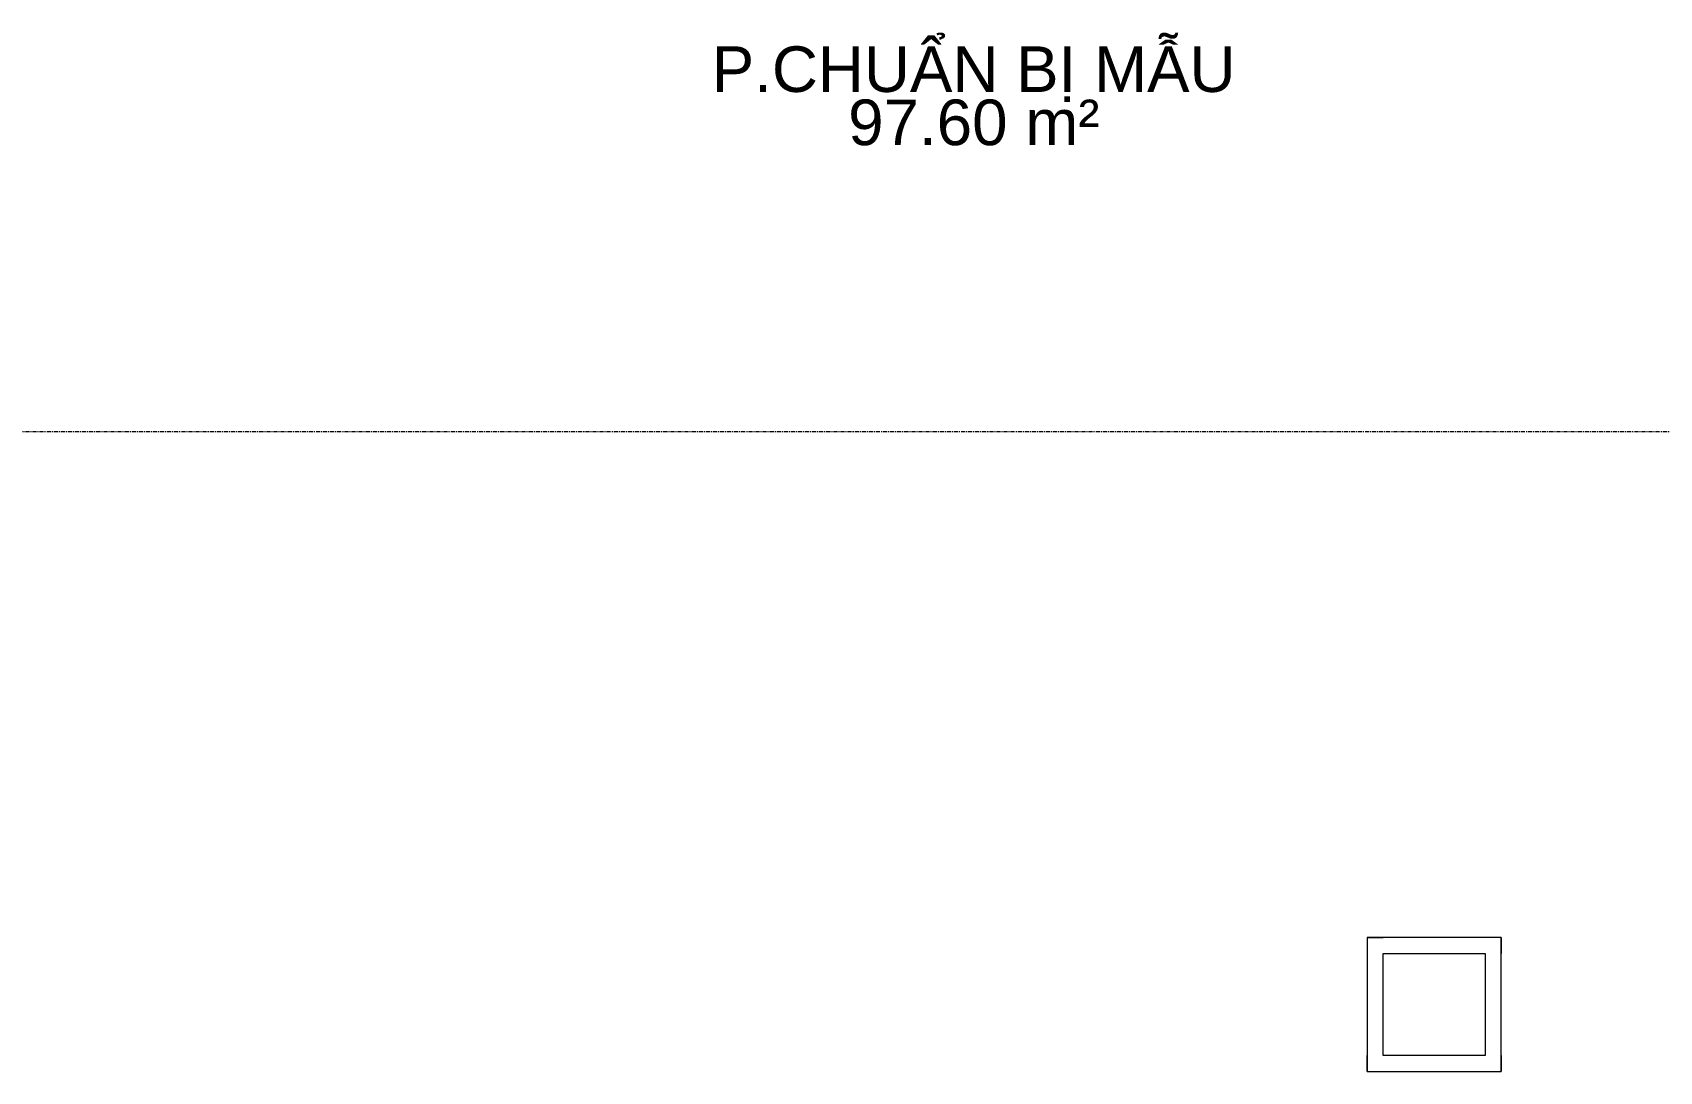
# Model space of a CAD drawing. Header units: millimetres. Extents: x -21807 to 17683, y 43568 to 60640.
# Drawn here: x -11904 to -6802, y 49432 to 52689 of the extents above; entities that cross this region are included whole.
import ezdxf

# ---------------------------------------------------------------- set-up
doc = ezdxf.new("R2010")
doc.units = ezdxf.units.MM
doc.linetypes.add('Grid Line', pattern=[22.225, 12.7, -3.175, 3.175, -3.175])
for name, color, linetype, lineweight in [('A-AREA-IDEN', 7, 'Continuous', 9), ('A-WALL', 7, 'Continuous', 9), ('S-GRID', 7, 'Continuous', 9)]:
    doc.layers.add(name, color=color, linetype=linetype, lineweight=lineweight)
doc.styles.add('Arial_3', font='arial.ttf', dxfattribs={"height": 143})

# ---------------------------------------------------------------- blocks, each defined once
blk = doc.blocks.new('AK-SGS-M3-A_rvt-1-MẶT BẰNG HỆ THỐNG GIÓ THẢI')
at = {"layer": 'A-WALL', "color": 253, "lineweight": 13, "true_color": 0xaaaaaa}
for p, q in [((-7668.6, 49851.9), (-7718.6, 49851.9)), ((-7718.6, 49851.9), (-7718.6, 49481.9)), ((-7298.6, 49851.9), (-7668.6, 49851.9)), ((-7298.6, 49801.9), (-7298.6, 49851.9)), ((-7668.6, 49481.9), (-7668.6, 49801.9)), ((-7668.6, 49801.9), (-7348.6, 49801.9)), ((-7348.6, 49801.9), (-7348.6, 49481.9)), ((-7298.6, 49481.9), (-7298.6, 49801.9)), ((-7718.6, 49481.9), (-7718.6, 49431.9)), ((-7348.6, 49481.9), (-7668.6, 49481.9)), ((-7298.6, 49431.9), (-7298.6, 49481.9)), ((-7718.6, 49431.9), (-7298.6, 49431.9))]:
    blk.add_line(p, q, dxfattribs=at)
at = {"layer": 'A-WALL', "color": 254, "lineweight": 13, "true_color": 0xcccccc}
for p, q in [((-7718.6, 49851.9), (-7668.6, 49851.9)), ((-7718.6, 49851.9), (-7718.6, 49481.9)), ((-7298.6, 49851.9), (-7668.6, 49851.9)), ((-7298.6, 49851.9), (-7298.6, 49801.9)), ((-7668.6, 49481.9), (-7668.6, 49801.9)), ((-7668.6, 49801.9), (-7348.6, 49801.9)), ((-7348.6, 49801.9), (-7348.6, 49481.9)), ((-7298.6, 49481.9), (-7298.6, 49801.9)), ((-7718.6, 49431.9), (-7718.6, 49481.9)), ((-7348.6, 49481.9), (-7668.6, 49481.9)), ((-7298.6, 49481.9), (-7298.6, 49431.9)), ((-7718.6, 49431.9), (-7298.6, 49431.9))]:
    blk.add_line(p, q, dxfattribs=at)

msp = doc.modelspace()

# ---------------------------------------------------------------- linework, layer by layer
at = {"layer": 'S-GRID', "linetype": 'Grid Line'}
msp.add_line((15334.6, 51436.9), (-21036.6, 51436.9), dxfattribs=at)

# ---------------------------------------------------------------- block references
at = {"lineweight": 5}
msp.add_blockref('AK-SGS-M3-A_rvt-1-MẶT BẰNG HỆ THỐNG GIÓ THẢI', (0, 0), dxfattribs=at)

# ---------------------------------------------------------------- texts
at = {"layer": 'A-AREA-IDEN', "char_height": 143, "line_spacing_factor": 0.936439, "style": 'Arial_3'}
for s, insert, width, attachment_point in [('\\pxqc,t9.76923,19.53846,29.30769,39.07692,48.84615,58.61538,68.38462,78.15385,87.92308,97.69231,107.46154,117.23077,127,136.76923,146.53846,156.30769,166.07692,175.84615,185.61538,195.38462,205.15385,214.92308,224.69231,234.46154,244.23077,254,263.76923,273.53846,283.30769,293.07692,302.84615,312.61538;{P.CHUẨN BỊ MẪU}', (-8952.6, 52471), 1622.5, 8), ('\\pxqc,t9.76923,19.53846,29.30769,39.07692,48.84615,58.61538,68.38462,78.15385,87.92308,97.69231,107.46154,117.23077,127,136.76923,146.53846,156.30769,166.07692,175.84615,185.61538,195.38462,205.15385,214.92308,224.69231,234.46154,244.23077,254,263.76923,273.53846,283.30769,293.07692,302.84615,312.61538;{97.60 m²}', (-8952, 52406.3), 785.4, 5)]:
    msp.add_mtext(s, dxfattribs=dict(at, insert=insert, width=width, attachment_point=attachment_point))

doc.saveas('drawing.dxf')
